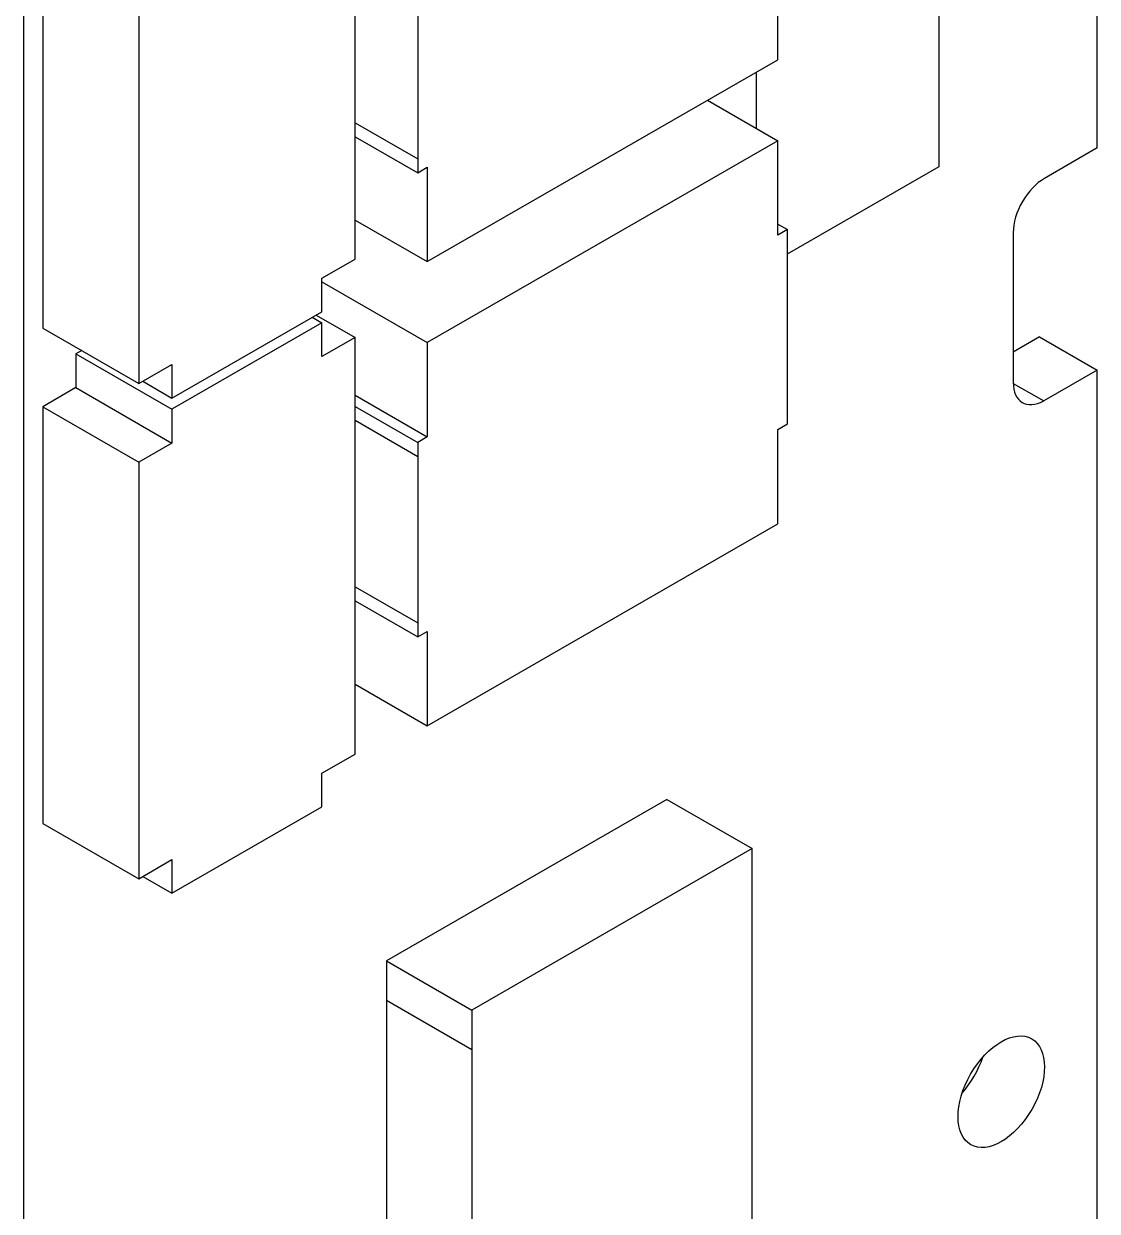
# Model space of a CAD drawing. Header units: millimetres. Extents: x 33 to 453, y 25 to 322.
# Drawn here: x 395.14 to 410.95, y 134.96 to 152.44 of the extents above; entities that cross this region are included whole.
import ezdxf

# ---------------------------------------------------------------- set-up
doc = ezdxf.new("R2010")
doc.units = ezdxf.units.MM
doc.layers.add('可见', color=7, linetype='Continuous')

msp = doc.modelspace()

# ---------------------------------------------------------------- linework, layer by layer
at = {"layer": '可见', "extrusion": (-1e-16, -0.817547, -0.575862)}
for p, q in [((395.141, 131.073), (395.141, 159.687)), ((410.952, 150.614), (410.952, 156.455)), ((400.021, 148.979), (400.021, 155.114)), ((408.622, 150.341), (408.622, 154.278)), ((395.422, 154.094), (395.422, 147.96)), ((396.837, 153.28), (396.837, 147.146)), ((406.247, 151.912), (406.247, 153.302)), ((400.944, 152.905), (400.944, 150.452)), ((401.085, 148.94), (406.247, 151.912)), ((405.927, 151.728), (405.927, 150.905)), ((405.213, 151.317), (406.247, 150.721)), ((405.22, 151.321), (405.22, 151.312)), ((400.021, 150.984), (400.944, 150.452)), ((400.021, 150.779), (400.944, 150.248)), ((406.247, 150.721), (401.085, 147.749)), ((406.247, 149.331), (406.247, 150.721)), ((410.952, 150.614), (410.174, 150.166)), ((400.944, 150.452), (400.944, 150.248)), ((400.944, 150.248), (401.085, 150.329)), ((401.085, 150.329), (401.085, 148.94)), ((406.388, 149.054), (408.622, 150.341)), ((400.021, 149.552), (401.085, 148.94)), ((406.247, 149.494), (406.388, 149.413)), ((406.388, 149.413), (406.247, 149.331)), ((406.388, 149.209), (406.388, 149.413)), ((409.714, 149.37), (409.714, 147.163)), ((406.388, 146.756), (406.388, 149.209)), ((399.533, 148.699), (400.021, 148.979)), ((399.533, 148.203), (399.533, 148.699)), ((399.533, 148.642), (401.085, 147.749)), ((397.324, 146.931), (399.533, 148.203)), ((399.391, 148.121), (399.533, 148.038)), ((399.448, 148.153), (400.021, 147.823)), ((395.422, 147.96), (396.837, 147.146)), ((399.533, 148.038), (397.324, 146.766)), ((399.533, 147.542), (399.533, 148.038)), ((400.021, 147.823), (399.533, 147.542)), ((400.021, 141.689), (400.021, 147.823)), ((401.085, 147.749), (401.085, 146.359)), ((410.103, 147.833), (409.714, 147.609)), ((410.103, 147.833), (410.952, 147.344)), ((395.996, 147.63), (395.91, 147.581)), ((395.91, 147.581), (395.91, 147.085)), ((395.91, 147.581), (397.324, 146.766)), ((396.837, 147.146), (397.324, 147.426)), ((397.324, 147.426), (397.324, 146.931)), ((410.952, 147.344), (410.163, 146.89)), ((410.952, 133.037), (410.952, 147.344)), ((395.91, 147.085), (395.422, 146.804)), ((395.91, 147.085), (397.324, 146.27)), ((396.894, 147.179), (397.324, 146.931)), ((409.715, 147.148), (410.163, 146.89)), ((400.021, 146.972), (401.085, 146.359)), ((395.422, 146.804), (395.422, 140.67)), ((395.422, 146.804), (396.837, 145.989)), ((397.324, 146.766), (397.324, 146.27)), ((400.021, 146.809), (400.944, 146.278)), ((406.388, 146.551), (406.388, 146.756)), ((400.021, 146.605), (400.944, 146.073)), ((406.247, 146.47), (406.388, 146.551)), ((401.085, 146.359), (400.944, 146.278)), ((406.247, 145.08), (406.247, 146.47)), ((397.324, 146.27), (396.837, 145.989)), ((400.944, 146.278), (400.944, 146.073)), ((400.944, 146.073), (400.944, 143.62)), ((396.837, 145.989), (396.837, 139.855)), ((401.085, 142.108), (406.247, 145.08)), ((400.021, 144.152), (400.944, 143.62)), ((400.021, 143.947), (400.944, 143.416)), ((400.944, 143.62), (400.944, 143.416)), ((400.944, 143.416), (401.085, 143.497)), ((401.085, 143.497), (401.085, 142.108)), ((400.021, 142.72), (401.085, 142.108)), ((399.533, 141.408), (400.021, 141.689)), ((399.533, 140.912), (399.533, 141.408)), ((404.613, 141.023), (400.482, 138.644)), ((404.613, 141.023), (405.87, 140.299)), ((397.324, 139.64), (399.533, 140.912)), ((395.422, 140.67), (396.837, 139.855)), ((405.87, 140.299), (401.739, 137.92)), ((405.87, 139.719), (405.87, 140.299)), ((396.837, 139.855), (397.324, 140.136)), ((397.324, 140.136), (397.324, 139.64)), ((396.894, 139.888), (397.324, 139.64)), ((405.87, 133.074), (405.87, 139.719)), ((400.482, 138.644), (400.482, 138.065)), ((400.482, 138.644), (401.739, 137.92)), ((400.482, 138.065), (400.482, 131.419)), ((400.482, 138.065), (401.739, 137.341)), ((401.739, 137.92), (401.739, 137.341)), ((401.739, 137.341), (401.739, 130.695))]:
    msp.add_line(p, q, dxfattribs=at)
at = {"layer": '可见'}
for centre, major_axis, start_param, end_param in [((410.174, 149.635), (0.324, 0.563), 0.783464, 2.354261), ((410.174, 147.428), (0.324, 0.563), 2.354261, 3.90056), ((409.538, 136.719), (0.449, 0.78), 3.141593, 9.424778), ((408.689, 137.208), (0.449, 0.78), 4.36714, 5.057638)]:
    msp.add_ellipse(centre, major_axis=major_axis, ratio=0.578093, start_param=start_param, end_param=end_param, dxfattribs=at)

doc.saveas('drawing.dxf')
